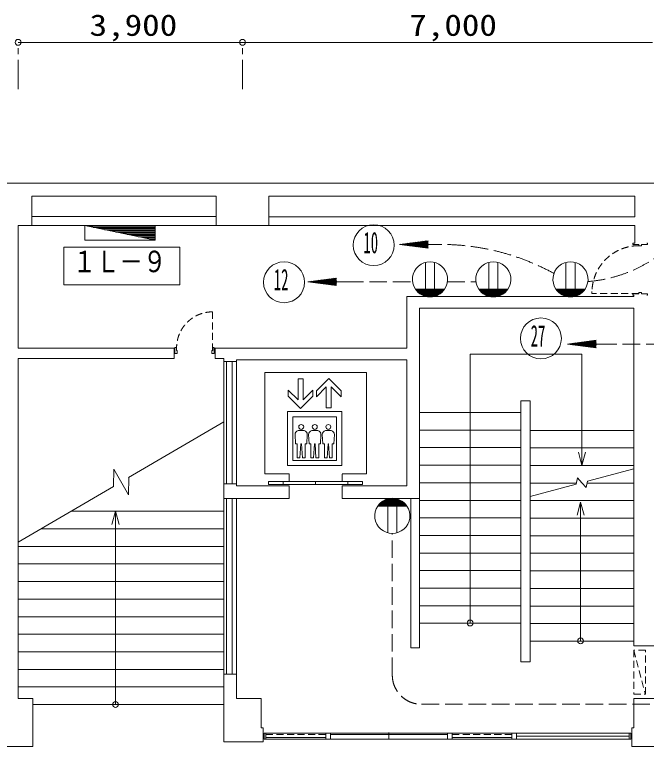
# Model space of a CAD drawing. Units: millimetres, scale not verified. Extents: x -9667 to 46333, y -21730 to 17470.
# Drawn here: x -4260 to 6527, y -14399 to -1903 of the extents above; entities that cross this region are included whole.
import ezdxf
from ezdxf.enums import TextEntityAlignment as Align

# ---------------------------------------------------------------- set-up
doc = ezdxf.new("R2010")
doc.units = ezdxf.units.MM
doc.header["$LTSCALE"] = 100
for name, pattern in [('CHAIN1', [8, 5, -1, 1, -1]), ('DASHED1', [1.8, 1.2, -0.6]), ('DASHED3', [4, 3, -1])]:
    doc.linetypes.add(name, pattern=pattern)
for name, color, linetype, lineweight in [('0-0', 7, 'Continuous', 18), ('0-1', 4, 'Continuous', 18), ('2-0', 7, 'Continuous', 18), ('8-8', 7, 'Continuous', 18)]:
    doc.layers.add(name, color=color, linetype=linetype, lineweight=lineweight)
doc.styles.add('ＭＳ ゴシック', font='')
doc.styles.get('ＭＳ ゴシック').set_extended_font_data('MS Gothic')

msp = doc.modelspace()

# ---------------------------------------------------------------- linework, layer by layer
at = {"layer": '0-0'}
for p, q in [((24931.1, -4782.4), (-4568.1, -4782.4)), ((-3968.1, -5502.5), (-3968.1, -5002.5)), ((-3968.1, -5002.5), (-818.4, -5002.5)), ((-818.4, -5002.7), (-818.4, -5503.3)), ((81.6, -5502.5), (81.6, -5002.5)), ((-818.4, -5353.3), (-3968.1, -5353.3)), ((-3968.1, -5502.5), (-4198.1, -5502.5)), ((-818.4, -5503.3), (-3968.1, -5503.3)), ((81.6, -5502.5), (-818.4, -5502.5)), ((6311.1, -6717.9), (2435.3, -6717.9)), ((6398.2, -6669.2), (6296.2, -6669.2)), ((6311.1, -6717.9), (6311.1, -6694.2)), ((6398.2, -6649.2), (6398.2, -6669.2)), ((6311.1, -6917.9), (6311.1, -12682.9)), ((-1522.3, -7587.9), (-1522.3, -7687.9)), ((-852.3, -7687.9), (-852.3, -7587.9)), ((-837.3, -7597.8), (-837.3, -7777.9)), ((-1522.3, -7687.9), (-1482.3, -7687.9)), ((-892.3, -7687.9), (-852.3, -7687.9)), ((3517.8, -8517.4), (3517.8, -7702.7)), ((3517.8, -7702.7), (5426.1, -7702.7)), ((5426.1, -7702.7), (5426.1, -9602.3)), ((-4198.1, -7777.8), (-1537.3, -7777.9)), ((-687.3, -7777.9), (-837.3, -7777.9)), ((-687.3, -9918.4), (-687.3, -7777.9)), ((-687.3, -7828.4), (-468.9, -7828.5)), ((-643.8, -9918.4), (-643.8, -7828.4)), ((-543.8, -7828.4), (-543.8, -9918.4)), ((-468.9, -7797.8), (2434.4, -7797.9)), ((-468.9, -9918.4), (-468.9, -7797.8)), ((2434.4, -7797.9), (2434.4, -9947.9)), ((11.2, -8012.2), (1746.2, -8012.2)), ((11.2, -9747.6), (11.2, -8012.2)), ((1746.2, -9747.6), (1746.2, -8012.2)), ((2654.4, -8697.4), (4381.2, -8697.4)), ((-687.3, -8854.9), (-2313.2, -9808.5)), ((4381.2, -8997.4), (2654.4, -8997.4)), ((6311.1, -9002.3), (4541.1, -9002.3)), ((2654.4, -9297.4), (4381.2, -9297.4)), ((4541.1, -9302.3), (6311.1, -9302.3)), ((4381.2, -9597.4), (2654.4, -9597.4)), ((6311.1, -9602.3), (4541.1, -9602.3)), ((5522.7, -9871.2), (6311.1, -9660)), ((11.2, -9747.6), (427.1, -9747.6)), ((427.1, -9877.8), (427.1, -9747.6)), ((1330.3, -9747.6), (1746.2, -9747.6)), ((1330.3, -9877.8), (1330.3, -9747.7)), ((-2572.2, -9960.5), (-4198.1, -10914.1)), ((-687.3, -13128), (-687.3, -9918.4)), ((427.1, -9947.9), (-468.9, -9947.8)), ((77.8, -9877.8), (1679.7, -9877.8)), ((77.8, -9877.8), (77.8, -9927.8)), ((77.8, -9927.8), (1679.7, -9927.8)), ((327.1, -9927.8), (327.1, -9877.8)), ((427.1, -9947.9), (427.1, -10167.9)), ((878.7, -9877.8), (878.7, -9927.8)), ((1430.3, -9927.8), (1430.3, -9877.8)), ((1679.7, -9877.8), (1679.7, -9927.8)), ((4381.2, -9897.4), (2654.4, -9897.4)), ((5333.7, -9902.3), (4541.1, -9902.3)), ((4541.2, -10134.2), (5329.5, -9923)), ((6311.1, -9902.3), (5516.3, -9902.3)), ((-468.8, -10168), (-687.3, -10168)), ((-643.8, -10168), (-643.8, -13168)), ((-543.8, -13168), (-543.8, -10168)), ((-468.9, -10167.8), (427.1, -10167.9)), ((-468.9, -13168), (-468.9, -10168)), ((2504.4, -12717.9), (2504.4, -10167.9)), ((2654.4, -12717.9), (2654.4, -10167.9)), ((2654.4, -10197.4), (4381.2, -10197.4)), ((4541.1, -10202.3), (6311.1, -10202.3)), ((5404.3, -10228), (5404.3, -12602.5)), ((-3294.6, -10384.2), (-687.3, -10384.2)), ((-2477.3, -10609.2), (-2537.6, -10384.2)), ((4381.2, -10497.4), (2654.4, -10497.4)), ((6311.1, -10502.4), (4541.1, -10502.4)), ((-687.3, -10684.2), (-3806.1, -10684.2)), ((2654.4, -10797.4), (4381.2, -10797.4)), ((4541.1, -10802.4), (6311.1, -10802.4)), ((-4198.1, -10984.2), (-687.3, -10984.2)), ((4381.2, -11097.4), (2654.4, -11097.4)), ((6311.1, -11102.4), (4541.1, -11102.4)), ((-687.3, -11284.2), (-4198.1, -11284.2)), ((2654.4, -11397.4), (4381.2, -11397.4)), ((4541.1, -11402.4), (6311.1, -11402.4)), ((-4198.1, -11584.2), (-687.3, -11584.2)), ((4381.2, -11697.4), (2654.4, -11697.4)), ((6311.1, -11702.4), (4541.1, -11702.4)), ((-687.3, -11884.2), (-4198.1, -11884.2)), ((4381.2, -11997.4), (2654.4, -11997.4)), ((6311.1, -12002.4), (4541.1, -12002.4)), ((-4198.1, -12184.2), (-687.3, -12184.2)), ((2654.4, -12292.4), (4381.2, -12292.4)), ((4541.2, -12302.5), (6311.1, -12302.5)), ((-687.3, -12484.2), (-4198.1, -12484.2)), ((6311.1, -12602.5), (4541.2, -12602.5)), ((2654.4, -12717.9), (2504.4, -12717.9)), ((6761.2, -12682.9), (6311.1, -12682.9)), ((-4198.1, -12784.2), (-687.3, -12784.2)), ((-687.3, -13084.2), (-4198.1, -13084.2)), ((-687.3, -13128), (-687.3, -14323.8)), ((-687.3, -13168), (-468.8, -13168)), ((-468.9, -13582.9), (-468.9, -13168)), ((-4198.1, -13384.2), (-687.3, -13384.2)), ((-3948.1, -14398.7), (-3948.1, -13583.9)), ((6761.2, -13582.9), (6311.2, -13582.9)), ((6311.2, -14083.3), (6311.2, -13582.9)), ((-687.3, -13684.2), (-3948.1, -13684.2)), ((6281.2, -14083.3), (6311.2, -14083.3)), ((1.2, -14173.3), (6261.2, -14173.3)), ((1.2, -14273.3), (1.2, -14173.3)), ((31.2, -14173.3), (31.2, -14273.3)), ((1051.2, -14173.3), (1051.2, -14273.3)), ((1131.2, -14173.3), (1131.2, -14273.3)), ((3131.2, -14198.3), (1131.2, -14198.3)), ((2131.2, -14163.3), (2131.2, -14283.3)), ((3131.2, -14273.3), (3131.2, -14173.3)), ((3211.2, -14273.3), (3211.2, -14173.3)), ((4231.2, -14273.3), (4231.2, -14173.3)), ((4311.2, -14173.3), (4311.2, -14273.3)), ((6231.2, -14223.3), (4311.2, -14223.3)), ((6231.2, -14273.3), (6231.2, -14173.3)), ((6261.2, -14173.3), (6261.2, -14273.3)), ((6261.2, -14273.3), (1.2, -14273.3)), ((1051.2, -14248.3), (31.2, -14248.3)), ((4231.2, -14248.3), (3211.2, -14248.3)), ((-4568.1, -14398.7), (-3948.1, -14398.7))]:
    msp.add_line(p, q, dxfattribs=at)
at = {"layer": '0-0', "linetype": 'DASHED1'}
for p, q in [((5598.2, -6664.1), (5598.2, -6629.1)), ((6398.2, -6664.1), (5598.4, -6664.1)), ((-880.3, -6978.9), (-880.3, -7637.9)), ((6311.1, -12757.9), (6511, -13507.9)), ((31.2, -14223.3), (31.2, -14173.3)), ((31.2, -14198.3), (1051.2, -14198.3)), ((3211.2, -14198.3), (4231.2, -14198.3))]:
    msp.add_line(p, q, dxfattribs=at)
at = {"layer": '0-0', "linetype": 'DASHED3'}
msp.add_line((-18.8, -14283.3), (-18.8, -14303.8), dxfattribs=at)
at = {"layer": '0-0'}
for points in [[(81.6, -5002.5), (6331.1, -5002.6), (6331.1, -5353.4), (81.6, -5353.4)], [(-1537.3, -7777.9), (-1537.3, -7597.8), (-4198.1, -7597.8), (-4198.1, -5502.5)], [(6296.2, -5804.2), (6331.1, -5804.2), (6331.1, -5502.4), (81.6, -5502.4)], [(6536.4, -5804.2), (6546.2, -5804.2), (6546.2, -5829.2), (6444.2, -5829.2), (6444.2, -5849.2), (6398.2, -5849.2), (6398.2, -5829.2), (6296.2, -5829.2), (6296.2, -5804.2)], [(2435.3, -6717.9), (2435.3, -7597.9), (-837.3, -7597.9)], [(6296.2, -6669.2), (6296.2, -6694.2), (6311.1, -6694.2)], [(6536.4, -6694.2), (6546.2, -6694.2), (6546.2, -6669.2), (6444.2, -6669.2), (6444.2, -6649.2), (6398.2, -6649.2)], [(2654.4, -10167.9), (2654.4, -6917.9), (6311.1, -6917.9)], [(-1482.3, -7687.9), (-1482.3, -7637.9), (-1497.3, -7637.9), (-1497.3, -7587.9), (-1522.3, -7587.9)], [(-852.3, -7587.9), (-877.3, -7587.9), (-877.3, -7637.9), (-892.3, -7637.9), (-892.3, -7687.9)], [(-3948.1, -13583.9), (-4198.1, -13583.9), (-4198.1, -7777.8)], [(3517.8, -8517.4), (3517.8, -9401.2), (3517.8, -12292.4)], [(5365.7, -9376.8), (5426.1, -9602.3), (5486.5, -9376.8)], [(-2312.7, -9809.4), (-2317.6, -10101.3), (-2567.8, -9667.7), (-2572.8, -9959.6)], [(5329.5, -9923), (5351.9, -9813.4), (5426.1, -9897.1), (5500.3, -9980.7), (5522.7, -9871.2)], [(-468.9, -9947.8), (-468.9, -9918.4), (-687.3, -9918.4)], [(2434.4, -9947.9), (1330.3, -9947.9), (1330.3, -10167.9), (2654.4, -10167.9)], [(5344, -10453), (5404.3, -10228), (5464.6, -10453)], [(-2537.7, -13684.2), (-2537.6, -10384.2), (-2597.9, -10609.2)], [(-18.8, -14083.3), (-48.8, -14083.3), (-48.8, -13583.8), (-468.9, -13583.8)], [(-687.3, -14323.8), (-18.8, -14323.8), (-18.8, -14083.3)], [(6518.7, -14398.3), (6281.2, -14398.3), (6281.2, -14083.3)], [(7021, -14283.3), (7021, -14398.7), (6518.7, -14398.7)]]:
    msp.add_lwpolyline(points, dxfattribs=at)
msp.add_lwpolyline([(4541.2, -12952.5), (4381.2, -12952.5), (4381.2, -8497.4), (4541.2, -8497.4)], close=True, dxfattribs=at)
at = {"layer": '0-0', "linetype": 'DASHED1'}
msp.add_lwpolyline([(6311, -13507.9), (6511, -13507.9), (6511.1, -12757.9), (6311.1, -12757.9)], close=True, dxfattribs=at)
at = {"layer": '0-0'}
for centre in [(3517.8, -12292.4), (5404.3, -12597.5), (-2537.7, -13684.2)]:
    msp.add_circle(centre, 50, dxfattribs=at)
at = {"layer": '0-0', "linetype": 'DASHED1'}
for centre, radius, end in [((6398.2, -6649.2), 800, 178.56744), ((-880.3, -7592.9), 614, 180)]:
    msp.add_arc(centre, radius, 90, end, dxfattribs=at)
at = {"layer": '0-1'}
for p, q in [((-368.8, -2376.9), (-4200.8, -2376.9)), ((6631.2, -2376.7), (-368.8, -2376.7))]:
    msp.add_line(p, q, dxfattribs=at)
at = {"layer": '0-1', "linetype": 'CHAIN1'}
for p, q in [((-4200.8, -3176.9), (-4200.8, -2376.9)), ((-368.8, -3176.9), (-368.8, -2376.9))]:
    msp.add_line(p, q, dxfattribs=at)
at = {"layer": '0-1'}
for centre in [(-4200.8, -2376.7), (-368.8, -2376.6)]:
    msp.add_circle(centre, 50, dxfattribs=at)
at = {"layer": '2-0'}
for p, q in [((529.4, -9074), (537.8, -9234.2)), ((760.8, -9074), (769.2, -9234.2)), ((992.2, -9074), (1000.6, -9234.2))]:
    msp.add_line(p, q, dxfattribs=at)
for points in [[(1061.8, -8261.8), (1061.8, -8620.3), (1146.1, -8620.3), (1146.1, -8261.8), (1314.9, -8430.5), (1314.9, -8324.9), (1104, -8114.1), (893.1, -8324.9), (893.1, -8430.5)], [(834.4, -8420.5), (834.4, -8314.9), (665.7, -8483.6), (665.7, -8125.1), (581.4, -8125.1), (581.4, -8483.6), (412.6, -8314.9), (412.6, -8420.5), (623.5, -8631.4)], [(399.3, -8681.9), (399.3, -9605.3), (1326.4, -9605.3), (1326.4, -8681.9)], [(1237.9, -9516.8), (487.8, -9516.8), (487.8, -8770.4), (1237.9, -8770.4)]]:
    msp.add_lwpolyline(points, close=True, dxfattribs=at)
for points in [[(537.8, -9234.2), (566.5, -9234.2), (566.5, -9473.2), (612.7, -9473.2), (629.5, -9234.2), (637.8, -9234.2), (654.6, -9473.2), (700.8, -9473.2), (700.8, -9234.2), (729.5, -9234.2), (737.9, -9074)], [(769.2, -9234.2), (798, -9234.2), (798, -9473.2), (844.1, -9473.2), (860.8, -9234.2), (869.2, -9234.2), (886, -9473.2), (932.1, -9473.2), (932.1, -9234.2), (960.9, -9234.2), (969.3, -9074)], [(1000.6, -9234.2), (1029.4, -9234.2), (1029.4, -9473.2), (1075.5, -9473.2), (1092.3, -9234.2), (1100.6, -9234.2), (1117.4, -9473.2), (1163.5, -9473.2), (1163.5, -9234.2), (1192.3, -9234.2), (1200.7, -9074)]]:
    msp.add_lwpolyline(points, dxfattribs=at)
for centre, radius, start, end in [((635.3, -8945.3), 43.6, 92.20086, 177.88117), ((635.3, -8942), 43.6, 182.12876, 267.78921), ((632, -8945.3), 43.6, 2.14992, 87.85008), ((632, -8942), 43.6, 272.16978, 357.83022), ((866.7, -8945.3), 43.6, 92.15985, 177.84015), ((866.7, -8942), 43.6, 182.16978, 267.83022), ((863.4, -8945.3), 43.6, 2.14992, 87.85008), ((863.4, -8942), 43.6, 272.16978, 357.83022), ((1098.1, -8945.3), 43.6, 92.15985, 177.84015), ((1098.1, -8942), 43.6, 182.16978, 267.83022), ((1094.8, -8945.3), 43.6, 2.15985, 87.84015), ((1094.8, -8942), 43.6, 272.14992, 357.85008), ((594.3, -9071.4), 65, 100.22039, 182.28379), ((633.5, -9345.7), 342, 89.98155, 98.52612), ((632.8, -9358), 354.4, 81.62265, 89.86968), ((672.8, -9071.5), 65.1, 357.818, 79.74064), ((825.8, -9071.4), 65, 100.23045, 182.27374), ((864.9, -9345.7), 342, 89.98155, 98.52612), ((864.2, -9358), 354.4, 81.62265, 89.86968), ((904.3, -9071.5), 65.1, 357.818, 79.74064), ((1057.2, -9071.4), 65, 100.23045, 182.27374), ((1096.3, -9345.7), 342, 89.98155, 98.52612), ((1095.4, -9361), 357.3, 81.65698, 89.83535), ((1135.6, -9071.5), 65.1, 357.79664, 79.69917)]:
    msp.add_arc(centre, radius, start, end, dxfattribs=at)
at = {"layer": '8-8'}
for p, q in [((-3060.9, -5506.3), (-3060.9, -5756.3)), ((-1860.9, -5506.3), (-3060.9, -5506.3)), ((-1860.9, -5516.3), (-3012.9, -5516.3)), ((-1860.9, -5536.3), (-2916.9, -5536.3)), ((-1860.9, -5556.3), (-2820.9, -5556.3)), ((-1860.9, -5576.3), (-2724.9, -5576.3)), ((-1860.9, -5596.3), (-2628.9, -5596.3)), ((-1860.9, -5616.3), (-2532.9, -5616.3)), ((-1860.9, -5636.3), (-2436.9, -5636.3)), ((-1860.9, -5656.3), (-2340.9, -5656.3)), ((-1860.9, -5676.3), (-2244.9, -5676.3)), ((-1860.9, -5696.3), (-2148.9, -5696.3)), ((-1860.9, -5716.3), (-2052.9, -5716.3)), ((-1860.9, -5736.3), (-1956.9, -5736.3)), ((-1860.9, -5756.3), (-3060.9, -5756.3)), ((2312.4, -5827.5), (2799.9, -5763.4)), ((2312.4, -5827.5), (2799.9, -5891.7)), ((2962.4, -5827.5), (2312.4, -5827.5)), ((2316.3, -5828.1), (2317.5, -5826.9)), ((2334.3, -5830.4), (2341, -5823.8)), ((2352.3, -5832.8), (2364.4, -5820.7)), ((2370.3, -5835.2), (2387.9, -5817.6)), ((2388.3, -5837.5), (2411.3, -5814.5)), ((2406.3, -5839.9), (2434.8, -5811.4)), ((2424.3, -5842.3), (2458.2, -5808.3)), ((2442.3, -5844.6), (2481.7, -5805.3)), ((2460.3, -5847), (2505.1, -5802.2)), ((2478.3, -5849.4), (2528.6, -5799.1)), ((2496.3, -5851.7), (2552, -5796)), ((2514.3, -5854.1), (2575.5, -5792.9)), ((2532.3, -5856.5), (2599, -5789.8)), ((2550.3, -5858.9), (2622.4, -5786.7)), ((2568.3, -5861.2), (2645.9, -5783.6)), ((2586.3, -5863.6), (2669.3, -5780.6)), ((2604.3, -5866), (2692.8, -5777.5)), ((2622.3, -5868.3), (2716.2, -5774.4)), ((2640.3, -5870.7), (2739.7, -5771.3)), ((2658.3, -5873.1), (2763.1, -5768.2)), ((2676.2, -5875.4), (2786.6, -5765.1)), ((2694.2, -5877.8), (2799.9, -5772.2)), ((2712.2, -5880.2), (2799.9, -5792.5)), ((2730.2, -5882.5), (2799.9, -5812.9)), ((2748.2, -5884.9), (2799.9, -5833.3)), ((2766.2, -5887.3), (2799.9, -5853.6)), ((-3418.8, -6514.7), (-3418.8, -5874.7)), ((-1436.6, -5874.7), (-3418.8, -5874.7)), ((-1436.6, -6514.7), (-1436.6, -5874.7)), ((2784.2, -5889.7), (2799.9, -5874)), ((2755, -6591.4), (2755, -6134.2)), ((2911.2, -6591.4), (2911.2, -6134.2)), ((3835.8, -6591.4), (3835.8, -6134.2)), ((3992, -6591.4), (3992, -6134.2)), ((5153.2, -6591.4), (5153.2, -6134.2)), ((5309.4, -6591.4), (5309.4, -6134.2)), ((747.2, -6465.6), (1234.7, -6401.4)), ((1397.2, -6465.6), (747.2, -6465.6)), ((747.2, -6465.6), (1234.7, -6529.7)), ((751.1, -6466.1), (752.3, -6464.9)), ((769.1, -6468.4), (775.8, -6461.8)), ((787.1, -6470.8), (799.2, -6458.7)), ((805.1, -6473.2), (822.7, -6455.6)), ((823.1, -6475.6), (846.1, -6452.5)), ((841.1, -6477.9), (869.6, -6449.5)), ((859.1, -6480.3), (893, -6446.4)), ((877.1, -6482.7), (916.5, -6443.3)), ((895.1, -6485), (939.9, -6440.2)), ((913.1, -6487.4), (963.4, -6437.1)), ((931.1, -6489.8), (986.8, -6434)), ((949.1, -6492.1), (1010.3, -6430.9)), ((967.1, -6494.5), (1033.7, -6427.8)), ((985.1, -6496.9), (1057.2, -6424.8)), ((1003.1, -6499.2), (1080.6, -6421.7)), ((1021.1, -6501.6), (1104.1, -6418.6)), ((1039.1, -6504), (1127.5, -6415.5)), ((1057, -6506.4), (1151, -6412.4)), ((1075, -6508.7), (1174.5, -6409.3)), ((1093, -6511.1), (1197.9, -6406.2)), ((1111, -6513.5), (1221.4, -6403.1)), ((1129, -6515.8), (1234.7, -6410.2)), ((1147, -6518.2), (1234.7, -6430.6)), ((1165, -6520.6), (1234.7, -6450.9)), ((1183, -6522.9), (1234.7, -6471.3)), ((1201, -6525.3), (1234.7, -6491.7)), ((-1436.6, -6514.7), (-3418.8, -6514.7)), ((1219, -6527.7), (1234.7, -6512)), ((2584.3, -6591.4), (3082, -6591.4)), ((2596, -6607.6), (3070.3, -6607.6)), ((3665.1, -6591.4), (4162.8, -6591.4)), ((3676.8, -6607.6), (4151, -6607.6)), ((4982.4, -6591.4), (5480.1, -6591.4)), ((4994.2, -6607.6), (5468.4, -6607.6)), ((2609.5, -6623.8), (3056.8, -6623.8)), ((2625.1, -6640), (3041.1, -6640)), ((2643.4, -6656.2), (3022.9, -6656.2)), ((2665.2, -6672.5), (3001.1, -6672.5)), ((2692.1, -6688.7), (2974.1, -6688.7)), ((2728.1, -6704.9), (2938.2, -6704.9)), ((2792.4, -6721.1), (2873.9, -6721.1)), ((3690.3, -6623.8), (4137.5, -6623.8)), ((3705.9, -6640), (4121.9, -6640)), ((3724.2, -6656.2), (4103.6, -6656.2)), ((3746, -6672.5), (4081.8, -6672.5)), ((3772.9, -6688.7), (4054.9, -6688.7)), ((3808.9, -6704.9), (4019, -6704.9)), ((3873.2, -6721.1), (3954.7, -6721.1)), ((5007.7, -6623.8), (5454.9, -6623.8)), ((5023.3, -6640), (5439.3, -6640)), ((5041.6, -6656.2), (5421, -6656.2)), ((5063.4, -6672.5), (5399.2, -6672.5)), ((5090.3, -6688.7), (5372.3, -6688.7)), ((5126.2, -6704.9), (5336.3, -6704.9)), ((5190.5, -6721.1), (5272, -6721.1)), ((5183.5, -7529.2), (5671, -7465.1)), ((5385.4, -7555.8), (5446.6, -7494.6)), ((5403.4, -7558.2), (5470.1, -7491.5)), ((5421.4, -7560.6), (5493.5, -7488.4)), ((5439.4, -7562.9), (5517, -7485.3)), ((5457.4, -7565.3), (5540.4, -7482.3)), ((5475.4, -7567.7), (5563.9, -7479.2)), ((5493.4, -7570), (5587.3, -7476.1)), ((5511.4, -7572.4), (5610.8, -7473)), ((5529.4, -7574.8), (5634.2, -7469.9)), ((5547.4, -7577.1), (5657.7, -7466.8)), ((5565.4, -7579.5), (5671, -7473.9)), ((5583.3, -7581.9), (5671, -7494.2)), ((5183.5, -7529.2), (5671, -7593.4)), ((5833.5, -7529.2), (5183.5, -7529.2)), ((5187.4, -7529.8), (5188.6, -7528.6)), ((5205.4, -7532.1), (5212.1, -7525.5)), ((5223.4, -7534.5), (5235.5, -7522.4)), ((5241.4, -7536.9), (5259, -7519.3)), ((5259.4, -7539.2), (5282.4, -7516.2)), ((5277.4, -7541.6), (5305.9, -7513.1)), ((5295.4, -7544), (5329.3, -7510)), ((5313.4, -7546.3), (5352.8, -7507)), ((5331.4, -7548.7), (5376.3, -7503.9)), ((5349.4, -7551.1), (5399.7, -7500.8)), ((5367.4, -7553.4), (5423.2, -7497.7)), ((5601.3, -7584.2), (5671, -7514.6)), ((5619.3, -7586.6), (5671, -7535)), ((5637.3, -7589), (5671, -7555.3)), ((5655.3, -7591.4), (5671, -7575.7)), ((2397.2, -10246.1), (1981.2, -10246.1)), ((2378.9, -10229.9), (1999.5, -10229.9)), ((2357.1, -10213.7), (2021.3, -10213.7)), ((2330.2, -10197.5), (2048.2, -10197.5)), ((2294.2, -10181.3), (2084.2, -10181.3)), ((2229.9, -10165.1), (2148.5, -10165.1)), ((2438.1, -10294.7), (1940.4, -10294.7)), ((2426.3, -10278.5), (1952.1, -10278.5)), ((2412.8, -10262.3), (1965.6, -10262.3)), ((2111.1, -10294.7), (2111.1, -10751.9)), ((2267.3, -10294.7), (2267.3, -10751.9))]:
    msp.add_line(p, q, dxfattribs=at)
at = {"layer": '8-8', "linetype": 'DASHED3'}
for p, q in [((1397.2, -6465.6), (2536, -6465.6)), ((3130.2, -6465.6), (3616.8, -6465.6)), ((6822.3, -7529.2), (5833.5, -7529.2)), ((2189.2, -13180.5), (2189.2, -10762.3)), ((2689.2, -13677), (6957.1, -13677))]:
    msp.add_line(p, q, dxfattribs=at)
at = {"layer": '8-8'}
msp.add_lwpolyline([(-1860.9, -5506.3), (-1860.9, -5756.3), (-3060.9, -5506.3)], dxfattribs=at)
for centre in [(1870.9, -5840.1), (340.5, -6472.8), (4726.6, -7432.6)]:
    msp.add_circle(centre, 350, dxfattribs=at)
at = {"layer": '8-8', "linetype": 'DASHED3'}
for centre, radius, start, end in [((3013.3, -9852.7), 4025.5, 61.26235, 90.72403), ((5334.5, -4069.2), 2400.8, 274.64374, 314.36415), ((2689.2, -13180.5), 500, 180, 270)]:
    msp.add_arc(centre, radius, start, end, dxfattribs=at)
at = {"layer": '8-8'}
for centre, start, end in [((2833.1, -6423.9), 326.04552, 213.9545), ((3913.9, -6423.9), 326.04552, 213.9545), ((5231.3, -6423.9), 326.04552, 213.9545), ((2833.1, -6423.9), 213.9545, 326.04552), ((2833.1, -6423.9), 213.9545, 326.04552), ((3913.9, -6423.9), 213.9545, 326.04552), ((3913.9, -6423.9), 213.9545, 326.04552), ((5231.3, -6423.9), 213.9545, 326.04552), ((5231.3, -6423.9), 213.9545, 326.04552), ((2189.2, -10462.3), 33.9545, 146.04552), ((2189.2, -10462.3), 33.9545, 146.04552), ((2189.2, -10462.3), 146.04552, 33.9545)]:
    msp.add_arc(centre, 300, start, end, dxfattribs=at)

# ---------------------------------------------------------------- texts
at = {"layer": '0-1', "style": 'ＭＳ ゴシック', "width": 1.2}
for s, p in [('3,900', (-2979.9, -2375.5)), ('7,000', (2479.3, -2375.5))]:
    msp.add_text(s, height=366.6, dxfattribs=at).set_placement(p, align=Align.BOTTOM_LEFT)
at = {"layer": '8-8', "style": 'ＭＳ ゴシック'}
for s, width, p in [('10', 0.5, (1696.7, -6088.8)), ('１Ｌ－９', 0.8, (-3267.7, -6411.5)), ('12', 0.5, (166.4, -6721.6)), ('27', 0.5, (4552.5, -7681.3))]:
    msp.add_text(s, height=366.6, dxfattribs=dict(at, width=width)).set_placement(p, align=Align.BOTTOM_LEFT)

doc.saveas('drawing.dxf')
